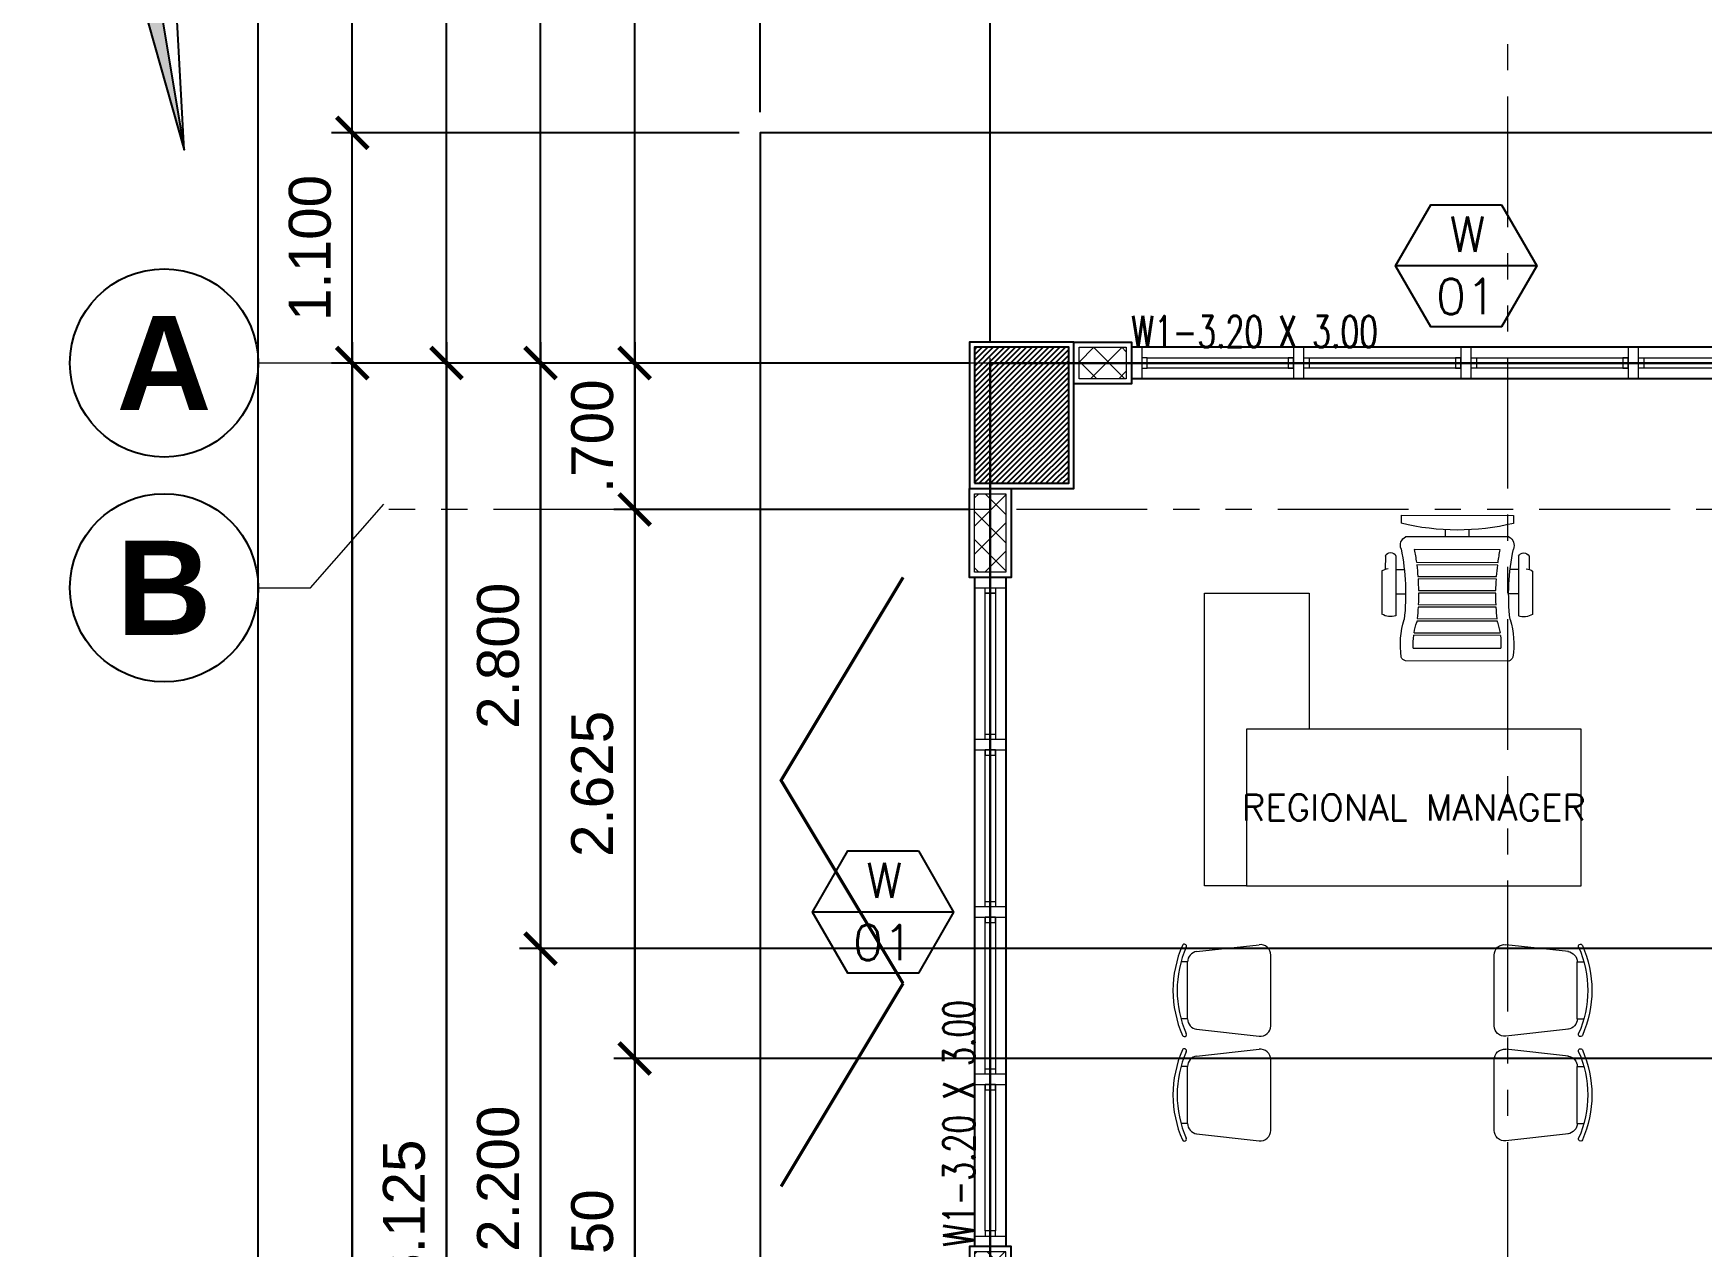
# Model space of a CAD drawing. Header units: metres. Extents: x -12400 to 1, y 0 to 106422.
# Drawn here: x -12056.49 to -12048.51, y 106402.85 to 106408.65 of the extents above; entities that cross this region are included whole.
import ezdxf
from ezdxf.enums import TextEntityAlignment as Align

# ---------------------------------------------------------------- set-up
doc = ezdxf.new("R2010")
doc.units = ezdxf.units.M
doc.header["$PDMODE"] = 35
doc.linetypes.add('CENTER', pattern=[2, 1.25, -0.25, 0.25, -0.25])
doc.linetypes.add('PHANTOM2', pattern=[1.25, 0.625, -0.125, 0.125, -0.125, 0.125, -0.125])
for name, color, linetype, lineweight in [('.3', 6, 'Continuous', 30), ('0.1', 1, 'Continuous', 9), ('0.20', 2, 'Continuous', 20), ('A-DIM-100', 8, 'Continuous', 0), ('DIM 001', 251, 'Continuous', 13), ('FIXTURE 0005', 159, 'Continuous', 5), ('FURN', 8, 'Continuous', 5), ('FURN 0009', 49, 'Continuous', 9), ('HATCH', 250, 'Continuous', 5)]:
    doc.layers.add(name, color=color, linetype=linetype, lineweight=lineweight)
for name, color, linetype in [('1AR', 1, 'Continuous'), ('AR-WALL', 7, 'Continuous'), ('FIXTURE', 35, 'Continuous'), ('LABEL', 143, 'Continuous'), ('NORTH', 2, 'Continuous'), ('S-GRID', 155, 'Continuous'), ('SCH-WIND', 181, 'Continuous'), ('stone', 15, 'Continuous'), ('txt', 2, 'Continuous'), ('WALL', 7, 'Continuous'), ('WINDOW', 1, 'Continuous')]:
    doc.layers.add(name, color=color, linetype=linetype)
doc.layers.add('GUIDE 001', color=214, linetype='Continuous', lineweight=0, plot=False)
doc.layers.add('GUIDELINES', color=206, linetype='Continuous', plot=False)
doc.styles.add('Arial-Bold', font='arial.ttf')
doc.styles.add('DIMTXT-100', font='arial.ttf')
doc.styles.add('sans serif', font='sanssb__.ttf')
doc.styles.add('simplex', font='simplex.shx')
doc.styles.add('swis721', font='swiss.ttf')
doc.styles.add('T-0.15', font='romans.shx', dxfattribs={"height": 0.15})
doc.styles.add('T.25', font='romans.shx', dxfattribs={"height": 0.2})
doc.dimstyles.new('D-100', dxfattribs={"dimtxt": 0.2, "dimasz": 0.15, "dimexe": 0.1, "dimexo": 0.1, "dimgap": 0.1, "dimtad": 1, "dimdec": 3, "dimzin": 4, "dimdsep": 46, "dimtxsty": 'DIMTXT-100', "dimblk": 'ARCHTICK', "dimcen": 0.2, "dimdle": 0.1, "dimclrd": 8, "dimclre": 8, "dimclrt": 2, "dimadec": 0, "dimazin": 1, "dimtfac": 1, "dimtdec": 3, "dimtofl": 0, "dimtmove": 2, "dimatfit": 3, "dimfxl": 1, "dimarcsym": 0})
doc.dimstyles.new('DIM 200', dxfattribs={"dimtxt": 200, "dimasz": 1, "dimexe": 0, "dimexo": 40, "dimgap": 50, "dimtad": 1, "dimtoh": 1, "dimdec": 0, "dimlfac": 2, "dimtxsty": 'swis721', "dimblk": 'CIR', "dimcen": 0, "dimclrd": 155, "dimclre": 155, "dimclrt": 4, "dimadec": 0, "dimazin": 0, "dimtfac": 1, "dimtdec": 0, "dimtix": 1, "dimtmove": 1, "dimatfit": 3, "dimldrblk": 'CIR', "dimfxl": 0, "dimarcsym": 0})

# ---------------------------------------------------------------- blocks, each defined once
blk = doc.blocks.new('A$C733A0F96')
at = {"layer": 'NORTH'}
h = blk.add_hatch(color=2, dxfattribs=at)
h.paths.add_polyline_path([(-0.5508485678180364, 0.7815170651542758), (-0.01428516184699902, -0.06234294182127087), (0.01428516184665796, 0.06234294182115718)])
h.paths.add_polyline_path([(-0.1385232690122393, -0.03468624773086049), (-0.7737591681249114, -0.5452500071954773), (-0.01428516184699902, -0.06234294182149824)])
h.paths.add_polyline_path([(-0.01428516184699902, -0.06234294182127087), (-0.04222121648376742, -0.1878359793618074), (0.522278244124152, -0.9062029487967038)])
h.paths.add_polyline_path([(0.7451888444309702, 0.4205641235528219), (-0.01428516184699902, -0.06234294182149824), (0.1107459988752453, -0.08936222797228766)])
blk.add_hatch(color=2, dxfattribs=at).paths.add_polyline_path([(0.522278244124152, -0.9062029487967038), (-0.01428516184699902, -0.06234294182149824), (-0.04222121648376742, -0.1878359793618074)])
at = {"layer": 'NORTH', "color": 2}
for p, q in [((0.522278244124152, -0.9062029487967038), (-0.5508485678180364, 0.7815170651542758)), ((0.7451888444309702, 0.4205641235528219), (-0.7737591681249114, -0.5452500071954773)), ((0.01428516184665796, 0.06234294182115718), (-0.01428516184699902, -0.06234294182149824)), ((-0.01428516184699902, -0.06234294182149824), (-0.1385232690122393, -0.03468624773086049)), ((-0.04194185593746624, -0.1865810489864543), (-0.01428516184699902, -0.06234294182149824)), ((-0.01428516184699902, -0.06234294182149824), (0.1107459988752453, -0.08936222797228766))]:
    blk.add_line(p, q, dxfattribs=at)
at = {"layer": 'NORTH', "color": 8}
for p, q in [((0.01365089278971254, 0.06315009571926566), (0.1378188954369648, 0.6209317875207034)), ((-0.1385232690122393, -0.03468624773086049), (-0.6292324182551852, 0.07455070973423972)), ((0.6006620945610166, -0.1992365933770088), (0.1099529453182981, -0.08999963591168125)), ((-0.1663892191309628, -0.7456176711634726), (-0.04194185593746624, -0.1865810489864543))]:
    blk.add_line(p, q, dxfattribs=at)
at = {"layer": 'NORTH', "color": 1}
for p, q in [((-0.05065626522156208, 0.1449856711934672), (-0.1013706690492313, 0.4340763511510204)), ((0.1040432164921299, 0.1063340136561237), (0.2751575338401153, 0.3502572592371962)), ((-0.1866068838793353, 0.058542272539853), (-0.385625342799699, 0.1981554842968762)), ((0.4324922018280972, 0.01603401466047671), (0.1886582559314434, -0.02674112150373276)), ((-0.2172285796252709, -0.09794476213880898), (-0.4610625255223226, -0.1407198983034732)), ((0.3570550191057009, -0.3228413679395317), (0.1580365601853941, -0.1832281561823947)), ((-0.3037278575339997, -0.4749431428798516), (-0.1326135401860142, -0.2310198972985518)), ((0.07280034535534696, -0.5587622347937895), (0.02208594152767773, -0.2696715548362363))]:
    blk.add_line(p, q, dxfattribs=at)
at = {"layer": 'NORTH', "color": 2}
for points in [[(0.01428516184665796, 0.06234294182115718), (-0.5508485678180364, 0.7815170651542758)], [(-0.5508485678180364, 0.7815170651542758), (-0.1393163225690728, -0.03532365567025408)], [(0.7451888444309702, 0.4205641235528219), (0.01428516184665796, 0.06234294182115718)], [(0.1107459988752453, -0.08936222797228766), (0.7451888444309702, 0.4205641235528219)], [(-0.1393163225690728, -0.03532365567025408), (-0.7737591681249114, -0.5452500071954773), (-0.04285548554059915, -0.1870288254638126)], [(-0.04285548554059915, -0.1870288254638126), (0.522278244124152, -0.9062029487967038), (0.1107459988752453, -0.08936222797228766)]]:
    blk.add_lwpolyline(points, dxfattribs=at)
at = {"layer": 'NORTH', "color": 8}
for points in [[(0.1378188954369648, 0.6209317875207034), (-0.02851790205050975, 0.116812980217901)], [(0.07435250564464013, 0.09178238150582274), (0.1378188954369648, 0.6209317875207034)], [(-0.169468517940345, 0.02452473114703935), (-0.6292324182551852, 0.07455070973423972), (-0.1897277870589846, -0.07584130724842453)], [(0.6006620945610166, -0.1992365933770088), (0.1611574633649866, -0.04884457639434459)], [(0.140898194246347, -0.1492106147896948), (0.6006620945610166, -0.1992365933770088)], [(-0.1029228293383539, -0.2164682651482508), (-0.1663892191309628, -0.7456176711634726), (-5.242164354513079e-05, -0.2414988638604427)]]:
    blk.add_lwpolyline(points, dxfattribs=at)
at = {"layer": 'NORTH', "color": 1}
for points in [[(-0.0198186460502825, 0.1431779134468343), (-0.1013706690492313, 0.4340763511510204)], [(-0.1013706690492313, 0.4340763511510204), (-0.08299151060128906, 0.1861346427162971)], [(0.2751575338401153, 0.3502572592371962), (0.07790761696423942, 0.121423031450945)], [(0.1509849644244809, 0.1293405038647961), (0.2751575338401153, 0.3502572592371962)], [(-0.2079053395213464, 0.1008170786096798), (-0.385625342799699, 0.1981554842968762), (-0.1913082957551637, 0.02690107312741929)], [(0.1838787245480376, -0.05661945760175513), (0.4324922018280972, 0.01603401466047671)], [(0.4324922018280972, 0.01603401466047671), (0.2256425438730503, 0.002984586880984352)], [(-0.212449048242263, -0.0680664260409003), (-0.4610625255223226, -0.1407198983034732), (-0.2542128675670483, -0.1276704705237535)], [(0.3570550191057009, -0.3228413679395317), (0.1627379720612794, -0.151586956769961)], [(-0.1795552881183653, -0.2540263875074515), (-0.3037278575339997, -0.4749431428798516), (-0.1064779406582943, -0.2461089150936004)], [(0.1793350158275757, -0.2255029622522216), (0.3570550191057009, -0.3228413679395317)], [(-0.008751677643829225, -0.2678637970896034), (0.07280034535534696, -0.5587622347937895), (0.05442118690740472, -0.3108205263588388)]]:
    blk.add_lwpolyline(points, dxfattribs=at)
at = {"layer": 'txt', "color": 6, "style": 'Arial-Bold'}
blk.add_text('N', height=0.1769230769230668, rotation=32.45000000000407, dxfattribs=at).set_placement((-0.6434994328162134, 0.7574688542049444))
blk = doc.blocks.new('nl')
at = {"layer": 'LABEL'}
for radius, start, end in [(0.3846153846153885, 101.7315174867462, 113.1670808695774), (0.3846153846153885, 82.1730568490858, 98.1684825132466), (0.3461538461538496, 83.34763721069251, 97.33041251411998), (0.3846153846153885, 56.73151748673867, 72.72694315092302), (0.3461538461538496, 102.5695874858896, 111.4549301027216), (0.3461538461538496, 57.56958748588059, 71.55236278930865), (0.3846153846153885, 131.7329191304383, 143.8068157934049), (0.3846153846153885, 41.08553273837806, 53.16848251325123), (0.3461538461538496, 133.4450698973046, 142.969736036962), (0.3461538461538496, 42.79553889252301, 52.33041251410533), (0.3846153846153885, 146.0931842066067, 163.3687717834555), (0.3461538461538496, 146.9302639630555, 162.1956046138371), (0.3461538461538496, 11.93026396304215, 22.10446110746869), (0.3846153846153885, 11.09318420658847, 23.81446726161079), (0.3846153846153885, 171.5312282165632, 188.8068157934104), (0.3461538461538496, 172.7043953861962, 187.9697360369531), (0.3461538461538496, 352.704395386162, 7.969736036935709), (0.3846153846153885, 351.5312282165465, 8.806815793393044), (0.3846153846153885, 191.0931842066142, 203.8144672616203), (0.3461538461538496, 191.9302639630679, 202.104461107486), (0.3461538461538496, 326.9302639630438, 342.1956046138197), (0.3846153846153885, 326.0931842065973, 343.3687717834381), (0.3461538461538496, 313.4450698972837, 322.9697360369316), (0.3461538461538496, 222.7955388925407, 232.3304125141172), (0.3846153846153885, 311.7329191304264, 323.8068157933812), (0.3846153846153885, 221.08553273839, 233.168482513258), (0.3461538461538496, 237.5695874858959, 251.5523627893087), (0.3846153846153885, 236.7315174867575, 252.726943150923), (0.3461538461538496, 282.5695874858896, 291.4549301027098), (0.3461538461538496, 263.3476372106967, 277.3304125141116), (0.3846153846153885, 281.7315174867462, 293.1670808695547), (0.3846153846153885, 262.1730568490858, 278.1684825132424)]:
    blk.add_arc((-0.0007765611015315699, 0.0001678151786563831), radius, start, end, dxfattribs=at)
blk.add_blockref('A$C733A0F96', (0.01350860074518323, 0.06251075700026831))
blk = doc.blocks.new('CIR')
at = {"color": 4}
blk.add_circle((0, 0), 50, dxfattribs=at)
blk = doc.blocks.new('grid_designation')
blk.add_circle((0, 500), 500)
at = {"color": 3, "style": 'sans serif'}
blk.add_attdef('A', text='', height=471, dxfattribs=at).set_placement((0, 500), align=Align.MIDDLE_CENTER)
blk = doc.blocks.new('exec chair new')
at = {"layer": 'FIXTURE 0005', "color": 1}
for p, q in [((-437.3796163777588, 292.3302099389839), (-437.3148235332919, 252.0114380631712)), ((-321.0047666471219, 292.5172259910614), (-320.9294989808695, 245.6802659817622)), ((-531.8347148144385, -206.1860170969157), (-532.7597243523924, 204.4893468059017)), ((-471.4434857921442, 194.4838966660318), (-470.8159159895731, -196.0352094233385)), ((-458.5685081313131, -194.4123491338687), (-459.1909252855694, 192.9004081770545)), ((-404.1395699501736, 187.4693703543162), (-403.5348926013103, -188.8044031847967)), ((-391.2862844731426, -187.9284374271519), (-391.8882097139722, 186.6327763970476)), ((-336.8422077192226, 184.5329723382019), (-336.2473156024935, -185.6517252415651)), ((-323.9975222981302, -185.5132615344482), (-324.5920326592168, 184.4338804313447)), ((-269.5513456425397, 185.6414384562522), (-268.9532384491758, -186.5439114326728)), ((-256.7022620419739, -187.1416594002512), (-257.3023536856053, 186.278558224265)), ((-202.2670012199087, 190.8056579256081), (-201.652643642039, -191.4918509752024)), ((-189.4004732995527, -192.8325513890013), (-190.0192031980259, 192.1857301399577)), ((-134.9974703920307, 205.1879623727873), (-134.3372352401493, -205.6578754952061)), ((-122.0843597321073, -207.4373806825606), (-122.7503775359364, 207.0068393605179)), ((-61.58653106854763, 209.3646411830559), (-60.91325115168002, -209.5985884784022)), ((-627.4056042175507, 56.62096939311596), (-593.9742343731923, 56.67469408380566)), ((-593.789274455863, -58.42068063927582), (-627.2452619221294, -58.47444489080226)), ((-436.4380585009931, -293.5748781400616), (-436.5025353141828, -253.452763476118)), ((-320.0632087703561, -293.3878620881005), (-320.1381604055641, -246.7475592906121))]:
    blk.add_line(p, q, dxfattribs=at)
for centre, radius, start, end in [((-321.6504699216457, 1305.342400013295), 1120.912379297469, 259.1442517558552, 262.3203097065433), ((-321.6504699195502, 1305.342400013353), 1120.912379297809, 262.9518148943812, 265.779729286597), ((-321.6504699223442, 1305.342400013003), 1120.912379297299, 266.4074228026509, 269.2234458954215), ((-321.650469923974, 1305.342400015623), 1120.912379300001, 269.849640943492, 272.664022466222), ((-321.6504699200159, 1305.342400016496), 1120.91237930068, 273.2909829566686, 276.1139187442762), ((-321.650469922577, 1305.342400006193), 1120.912379290708, 276.7439336867199, 276.9880302064944), ((-79.19251240196172, -128.4237705672858), 338.2469241420289, 99.49624101693685, 108.2783328983226), ((-79.19251240219455, -128.4237705679261), 338.2469241426945, 87.01636761834415, 97.39883005687486), ((-317.4533519340912, -1306.406537405972), 1120.912379296282, 97.86384041670651, 101.0260995436973), ((-317.4533519350225, -1306.406537405099), 1120.912379295226, 94.40442083170485, 97.23233521852187), ((-317.4533519296674, -1306.406537408417), 1120.912379299008, 90.960704219184, 93.77672732028022), ((-317.4533519319957, -1306.406537409232), 1120.912379299589, 87.52012764986833, 90.33450917427915), ((-317.4533519352553, -1306.406537410512), 1120.912379301087, 84.0702313734272, 86.8931671628504), ((-317.4533519471297, -1306.40653740603), 1120.91237929814, 83.19611991088694, 83.44021643481749), ((-79.60480038903188, 128.1314926201012), 338.2469241420765, 251.9058172196837, 260.687909101578), ((-79.60480038856622, 128.1314926204504), 338.2469241425877, 262.7853200608832, 273.167782501461)]:
    blk.add_arc(centre, radius, start, end, dxfattribs=at)
at = {"layer": 'FURN 0009', "color": 1}
for p, q in [((-501.580908647622, 342.7878322619945), (-438.7787566183833, 342.8631794046378)), ((-430.8730610114289, 359.436872324557), (-223.7019078877056, 359.7697993379552)), ((-696.6225652744761, 267.5184686643188), (-658.2542432729388, 267.5801271077944)), ((-696.6225652744761, 267.5184686643188), (-695.7594189933734, -269.5932800436276)), ((-592.9910391935846, -247.844048930041), (-594.10315190244, 245.8992831559735)), ((-501.3976674381411, 292.2259586223518), (-488.2228221838595, 292.2485054120189)), ((-488.2228221838595, 292.2485054120189), (-216.2934815745102, 292.6854997611954)), ((0.3967155845602974, -246.864993805124), (-0.3967155845602974, 246.8649938050658)), ((-695.7594189933734, -269.5932800436276), (-657.3910969918361, -269.5316216000356)), ((-500.4561139753787, -293.676382682519), (-487.293088876293, -293.6566029029782)), ((-487.293088876293, -293.6566029029782), (-215.3507292274153, -293.2195876321057)), ((-500.47684734629, -344.2385841121431), (-437.6747775214026, -344.1120834695175)), ((-429.7158545603743, -360.6602817199891), (-222.5454588964349, -360.3273559238878))]:
    blk.add_line(p, q, dxfattribs=at)
for centre, radius, start, end in [((-489.8191351433052, 317.5496278101928), 27.84477222274555, 114.9871850643485, 245.4280750621451), ((-361.9784822285874, 318.1131449962268), 80.33824186901026, 149.0434850591644, 171.5599908319555), ((-292.4640729896491, 318.2248556485865), 80.33814595607413, 341.4641326196314, 31.14067505549705), ((-1769.876738381921, -2.762834077700973), 1144.023925212843, 346.5153750595096, 13.66877505924253), ((-552.6972678009188, 224.5205601174966), 46.31664645502229, 67.90974597757898, 152.5103366510244), ((-321.65046992118, 1305.342400014051), 1059.662379298712, 258.3694221904998, 276.678956857362), ((-79.19251240196172, -128.423770567344), 399.4969241418621, 81.29484794000334, 107.3619824414751), ((-26.25249219161924, 241.0736288817716), 26.48841191117412, 12.54683024843467, 73.49863263114054), ((-551.9727398761315, -226.332869047008), 46.31664645502229, 207.6738134708332, 292.2744041399243), ((-317.453351932927, -1306.406537407951), 1059.662379298712, 83.50519326346712, 101.8147279240579), ((-488.7962506945478, -318.9627074354212), 27.84470828078815, 114.7559250616315, 245.1971750633057), ((-291.4397231076146, -319.0004309878568), 80.3379541302019, 329.0433750615521, 18.71765838978559), ((-79.60480038810056, 128.1314926199848), 399.4969241418621, 252.822167676961, 278.8893021804622), ((-25.47748144145589, -241.1938480800018), 26.48841191117412, 286.6855174897377, 347.6373198688418), ((-360.9547717653913, -319.1121426676982), 80.3379541302019, 188.6355434219577, 211.140775055775)]:
    blk.add_arc(centre, radius, start, end, dxfattribs=at)
blk = doc.blocks.new('new big desk')
at = {"color": 2, "lineweight": 0}
blk.add_lwpolyline([(0, 0.7999999999999545), (0, -0.7999999999999545), (0.75, -0.8000000000000682), (0.75, 0.7999999999999545)], close=True, dxfattribs=at)
at = {"color": 1, "lineweight": 0}
blk.add_lwpolyline([(0.7499999999999432, -0.8000000000000682), (0.75, -0.9999999999768079), (-0.6499999999999773, -0.9999999999766942), (-0.6499999999999773, -0.4999999999766942), (0, -0.4999999999768079)], dxfattribs=at)
at = {"lineweight": 0, "xscale": -0.001000000000000001, "yscale": 0.001000000000000001, "zscale": 0.001, "rotation": 180}
blk.add_blockref('exec chair new', (-0.3255941465431533, 0.2067504239904565), dxfattribs=at)
blk = doc.blocks.new('A$C2C7C7224')
at = {"layer": 'FURN', "color": 15}
for p, q in [((-0.3555215763035449, 0.1854976026326085), (-0.05552157630336296, 0.2188309359663663)), ((0, -0.1691367492320524), (0, 0.1691367492320524)), ((-0.3973658536583571, 0.1360960988255329), (-0.4289992016531414, 0.1360960988257602)), ((-0.3973658536581297, -0.1355107329731027), (-0.3973658536583571, 0.1360960988255329)), ((-0.3973658536581297, -0.1355107329731027), (-0.4289992016533688, -0.1355107329731027)), ((-0.3555215763035449, -0.1854976026323811), (-0.05552157630336296, -0.2188309359663663))]:
    blk.add_line(p, q, dxfattribs=at)
for centre, radius, start, end in [((0.06388414634193396, 0.0002926829255329721), 0.5312499999999993, 156.127302469018, 203.8726975308828), ((0.06388414634193396, 0.0002926829255329721), 0.51125, 156.127302469018, 203.8726975308828), ((-0.4127713048060286, 0.2112456241026166), 0.009999999999999969, 336.127302469018, 156.127302469018), ((-0.3473658536590847, 0.1360960988257602), 0.05, 96.34019174568225, 179.9999999996873), ((-0.0499999999992724, 0.1691367492322797), 0.05, 359.9999999996874, 96.34019174568225), ((-0.3473658536590847, -0.1355107329728753), 0.05, 179.9999999996873, 263.6598082537934), ((-0.4127713048069381, -0.210660258249959), 0.009999999999999969, 203.8726975308828, 23.87269753088284), ((-0.0499999999992724, -0.1691367492329618), 0.05, 263.6598082537934, 359.9999999996874)]:
    blk.add_arc(centre, radius, start, end, dxfattribs=at)
blk = doc.blocks.new('A$C1B753C5A')
at = {"layer": 'WALL'}
h = blk.add_hatch(dxfattribs=at)
h.set_pattern_fill('ANSI31', color=250, scale=0.15)
h.set_pattern_definition([(45, (-1494.388102653662, 303.0677240852394), (-0.01325825214724777, 0.01325825214724777), [])])
h.paths.add_polyline_path([(0.4750000000001364, 0.6749999999999545), (0.02500000000009089, 0.6749999999999545), (0.02500000000009095, 0.02499999999997721), (0.4750000000001364, 0.02499999999997721)])
at = {"color": 7}
blk.add_lwpolyline([(0, 0), (0.5000000000002274, 0), (0.5000000000002274, 0.6999999999999318), (0, 0.6999999999999318)], close=True, dxfattribs=at)
at = {"layer": 'stone', "color": 5}
blk.add_lwpolyline([(0.02500000000009095, 0.02499999999997726), (0.4750000000001364, 0.02499999999997726), (0.4750000000001364, 0.6749999999999545), (0.02500000000009095, 0.6749999999999545)], close=True, dxfattribs=at)
blk = doc.blocks.new('COLUMNS2F')
blk.add_blockref('A$C1B753C5A', (-12163.05441529414, 106343.6499565114))
blk = doc.blocks.new('*U1765')
at = {"layer": 'HATCH'}
h = blk.add_hatch(dxfattribs=at)
h.set_pattern_fill('ANSI37', color=256, scale=0.03, angle=-180)
h.set_pattern_definition([(225, (-0.6624999999845038, 0), (0.06735192090801863, -0.06735192090801868), []), (314.9999999999999, (-0.6624999999845038, 0), (0.06735192090801868, 0.06735192090801861), [])])
h.paths.add_polyline_path([(0.02500000000873115, 0.1749999999883585), (0.02500000000873115, 0.02499999999417923), (0.4000000000209532, 0.02499999999417923), (0.4000000000209532, 0.1749999999883585)])
blk.add_lwpolyline([(0, 0.1999999999825377), (0, 0), (0.4250000000151324, 0), (0.4250000000151324, 0.1999999999825377)], close=True)
blk.add_lwpolyline([(0.02500000000873115, 0.1749999999883585), (0.02500000000873115, 0.02499999999417923), (0.4000000000209532, 0.02499999999417923), (0.4000000000209532, 0.1749999999883585)], close=True, dxfattribs=at)
blk = doc.blocks.new('*U1777')
at = {"layer": 'HATCH'}
h = blk.add_hatch(dxfattribs=at)
h.set_pattern_fill('ANSI37', color=256, scale=0.03, angle=-180)
h.set_pattern_definition([(225, (-0.8125000000049447, 0), (0.06735192090801863, -0.06735192090801868), []), (314.9999999999999, (-0.8125000000049447, 0), (0.06735192090801868, 0.06735192090801861), [])])
h.paths.add_polyline_path([(0.02500000000873115, 0.1749999999883585), (0.02500000000873115, 0.02499999999417923), (0.2500000000005122, 0.02499999999417923), (0.2500000000005122, 0.1749999999883585)])
blk.add_lwpolyline([(0, 0.1999999999825377), (0, 0), (0.2749999999946914, 0), (0.2749999999946914, 0.1999999999825377)], close=True)
blk.add_lwpolyline([(0.02500000000873115, 0.1749999999883585), (0.02500000000873115, 0.02499999999417923), (0.2500000000005122, 0.02499999999417923), (0.2500000000005122, 0.1749999999883585)], close=True, dxfattribs=at)
blk = doc.blocks.new('A$C0f6df39a')
at = {"layer": '.3', "color": 3}
for points in [[(0.749999999998181, 0.0749999999825377), (0.0750000000007276, 0.07499999999708962)], [(1.549999999999272, 0.0749999996914994), (0.8500000000003638, 0.07499999996798579)], [(2.350000000000364, 0.07499999956053216), (1.650000000001455, 0.0749999996914994)], [(3.125, 0.0749999995023245), (2.450000000002547, 0.07499999956053216)]]:
    blk.add_lwpolyline(points, dxfattribs=at)
at = {"layer": '0.20'}
for points in [[(0, 0.1500000000087311), (0.0499999999992724, 0.1500000000087311), (0.0499999999992724, 0), (0, 0)], [(0.0750000000007276, 0.1000000000058208), (0.0499999999992724, 0.1000000000058208), (0.0499999999992724, 0.05000000000291038), (0.0750000000007276, 0.05000000000291038)], [(0.7749999999996362, 0.09999999980209395), (0.749999999998181, 0.09999999980209395), (0.749999999998181, 0.04999999979918357), (0.7749999999996362, 0.04999999979918357)], [(0.8249999999989086, 0.1499999998777639), (0.7749999999996362, 0.1499999998777639), (0.7749999999996362, -1.309672370553017e-10), (0.8249999999989086, -1.309672370553017e-10)], [(0.8249999999989086, 0.09999999980209395), (0.8500000000003638, 0.09999999980209395), (0.8500000000003638, 0.04999999979918357), (0.8249999999989086, 0.04999999979918357)], [(1.575000000000728, 0.09999999967112672), (1.549999999999272, 0.09999999967112672), (1.549999999999272, 0.04999999966821633), (1.575000000000728, 0.04999999966821633)], [(1.625, 0.1499999997467967), (1.575000000000728, 0.1499999997467967), (1.575000000000728, -2.619344741106033e-10), (1.625, -2.619344741106033e-10)], [(1.625, 0.09999999967112672), (1.650000000001455, 0.09999999967112672), (1.650000000001455, 0.04999999966821633), (1.625, 0.04999999966821633)], [(2.375000000001819, 0.0999999995547114), (2.350000000000364, 0.0999999995547114), (2.350000000000364, 0.04999999955180101), (2.375000000001819, 0.04999999955180101)], [(2.425000000001091, 0.1499999996303814), (2.375000000001819, 0.1499999996303814), (2.375000000001819, -3.783497959375381e-10), (2.425000000001091, -3.783497959375381e-10)], [(2.425000000001091, 0.0999999995547114), (2.450000000002547, 0.0999999995547114), (2.450000000002547, 0.04999999955180101), (2.425000000001091, 0.04999999955180101)], [(3.125, 0.09999999949650373), (3.150000000001455, 0.09999999949650373), (3.150000000001455, 0.04999999949359335), (3.125, 0.04999999949359335)], [(3.200000000000728, 0.1499999994994141), (3.150000000001455, 0.1499999994994141), (3.150000000001455, -5.093170329928398e-10), (3.200000000000728, -5.093170329928398e-10)]]:
    blk.add_lwpolyline(points, close=True, dxfattribs=at)
at = {"layer": '0.20', "color": 8}
for points in [[(0.7749999999996362, 0.04999999998835847), (0.0750000000007276, 0.05000000000291038), (0.0750000000007276, 0.1000000000058208), (0.7749999999996362, 0.09999999999126885)], [(0.8249999999989086, 0.09999999997671694), (1.575000000000728, 0.09999999970023055)], [(1.625, 0.09999999970023055), (2.375000000001819, 0.0999999995547114)], [(2.425000000001091, 0.0999999995547114), (3.125, 0.09999999949650373), (3.125, 0.04999999949359335), (2.425000000001091, 0.04999999955180101)], [(1.575000000000728, 0.04999999969732016), (0.8249999999989086, 0.04999999997380655)], [(2.375000000001819, 0.04999999955180101), (1.625, 0.04999999969732016)]]:
    blk.add_lwpolyline(points, dxfattribs=at)
at = {"layer": 'WINDOW'}
for p, q in [((3.200000000000728, 0.1499999994994141), (0, 0.1500000000087311)), ((3.200000000000728, -5.093170329928398e-10), (0, 0))]:
    blk.add_line(p, q, dxfattribs=at)
at = {"layer": 'GUIDE 001', "style": 'simplex', "width": 0.7000000000000001}
blk.add_text('W1-3.20 X 3.00', height=0.15, dxfattribs=at).set_placement((0, 0.1500000000087311))
blk = doc.blocks.new('FP_3F')
at = {"layer": '1AR', "color": 1}
blk.add_lwpolyline([(10.20000000000073, 19.69999999998254), (10.20000000000073, 20.69999999998254), (0, 20.69999999998254), (0, 0), (10.20000000000255, 0), (10.19999999999709, 1.000000000130967)], dxfattribs=at)
at = {"layer": 'FIXTURE'}
blk.add_lwpolyline([(0.6833166986143624, 18.57500000001164, 0.015, 0.015, 0), (0.1000000000021828, 17.60419798681687, 0.015, 0.015, 0), (0.6833166986143624, 16.63339597360755, 0.015, 0.015, 0)], format="xyseb", dxfattribs=at)
at = {"layer": 'FIXTURE', "const_width": 0.015}
blk.add_lwpolyline([(0.6833166986143624, 16.63339597360755), (0.1000000000021828, 15.66259396041278)], dxfattribs=at)
at = {"layer": 'GUIDELINES'}
for points in [[(1.100000000000364, 19.60000000000582), (10.10000000000036, 19.60000000000582), (10.10000000000036, 18.90000000000873), (18.10000000000036, 18.90000000000873), (18.10000000000036, 19.60000000000582), (27.10000000000036, 19.60000000000582), (27.10000000000036, 1.100000000005821), (18.10000000000036, 1.100000000005821), (18.10000000000036, 2.100000000122236), (10.10000000000036, 2.100000000122236), (10.10000000000036, 1.100000000005821), (1.100000000000364, 1.100000000005821)], [(5.774999999999636, 19.60000000000582), (1.100000000000364, 19.60000000000582), (1.100000000000364, 11.47500000000582), (5.600000000000364, 11.47500000000582), (5.600000000000364, 14.60000000000582), (5.774999999999636, 14.60000000000582)]]:
    blk.add_lwpolyline(points, close=True, dxfattribs=at)
for name, p in [('COLUMNS2F', (12164.05441529414, -106324.6499565114)), ('A$C2C7C7224', (2.440971297428405, 16.60000000000582)), ('A$C2C7C7224', (2.440971297428405, 16.10000000000582))]:
    blk.add_blockref(name, p)
for name, p, xscale, rotation in [('*U1777', (1.5, 19.69999999999709), -1, 180), ('*U1765', (1.199999999982538, 19.0000000000291), -1.000000000000012, 90)]:
    blk.add_blockref(name, p, dxfattribs=dict(xscale=xscale, rotation=rotation))
for name, p, rotation in [('new big desk', (3.125, 17.85000000000582), 270), ('*U1765', (1.199999999982538, 14.94999999996799), 90)]:
    blk.add_blockref(name, p, dxfattribs=dict(rotation=rotation))
at = {"xscale": -1}
for p in [(3.509028702572323, 16.60000000000582), (3.509028702572323, 16.10000000000582)]:
    blk.add_blockref('A$C2C7C7224', p, dxfattribs=at)
at = {"layer": 'AR-WALL'}
blk.add_blockref('A$C0f6df39a', (1.774999999994179, 19.52500000000873), dxfattribs=at)
at = {"layer": 'AR-WALL', "rotation": 89.9999999908042}
blk.add_blockref('A$C0f6df39a', (1.174999998973362, 15.375), dxfattribs=at)
at = {"layer": '0.1', "color": 2, "insert": (1.019365948719496, 20.89999999997963), "char_height": 0.22, "attachment_point": 5}
blk.add_mtext_dynamic_manual_height_columns('{\\Fx-hlvm1s|c0;\\W0.9;\\T0.9;\\C3;LN OF LEDGE}', width=5150.828219755791, gutter_width=1, heights=[0], dxfattribs=at)
at = {"layer": '0.1', "color": 2, "insert": (3.125, 17.47500000000582), "char_height": 0.125, "attachment_point": 5, "style": 'T.25'}
blk.add_mtext_dynamic_manual_height_columns('{\\C3;REGIONAL MANAGER}', width=1.704341994513925, gutter_width=1, heights=[0.537500000005815], dxfattribs=at)
blk = doc.blocks.new('_ArchTick')
at = {"color": 0, "linetype": 'ByBlock', "const_width": 0.15}
blk.add_lwpolyline([(-0.5, -0.5), (0.5, 0.5)], dxfattribs=at)
blk = doc.blocks.new('*D1934')
at = {"layer": 'DEFPOINTS', "color": 0, "transparency": 16777216}
for p in [(-12025.91296792571, 106411.3202236537), (-12051.91296792571, 106407.0702236537), (-12025.91296792571, 106407.0702236537)]:
    blk.add_point(p, dxfattribs=at)
at = {"layer": 'DIM 001', "color": 8, "lineweight": -2, "transparency": 16777216}
for p, q in [((-12051.91296792571, 106407.1702236537), (-12051.91296792571, 106411.4202236537)), ((-12025.91296792571, 106407.1702236537), (-12025.91296792571, 106411.4202236537)), ((-12052.01296792571, 106411.3202236537), (-12025.81296792571, 106411.3202236537))]:
    blk.add_line(p, q, dxfattribs=at)
at = {"layer": 'DIM 001', "color": 8, "lineweight": -2, "transparency": 16777216, "xscale": 0.15, "yscale": 0.15, "zscale": 0.15, "rotation": 180}
blk.add_blockref('_ArchTick', (-12051.91296792571, 106411.3202236537), dxfattribs=at)
at = {"layer": 'DIM 001', "color": 8, "lineweight": -2, "transparency": 16777216, "xscale": 0.15, "yscale": 0.15, "zscale": 0.15}
blk.add_blockref('_ArchTick', (-12025.91296792571, 106411.3202236537), dxfattribs=at)
at = {"layer": 'DIM 001', "color": 2, "transparency": 16777216, "insert": (-12038.91296792571, 106411.5223382512), "char_height": 0.2, "attachment_point": 5, "style": 'DIMTXT-100'}
blk.add_mtext('26.000', dxfattribs=at)
blk = doc.blocks.new('*D1935')
at = {"layer": 'DEFPOINTS', "color": 0, "transparency": 16777216}
for p in [(-12047.23796792571, 106410.8702236537), (-12051.91296792571, 106407.0702236537), (-12047.23796792571, 106407.0702236537)]:
    blk.add_point(p, dxfattribs=at)
at = {"layer": 'DIM 001', "color": 8, "lineweight": -2, "transparency": 16777216}
for p, q in [((-12051.91296792571, 106407.1702236537), (-12051.91296792571, 106410.9702236537)), ((-12047.23796792571, 106407.1702236537), (-12047.23796792571, 106410.9702236537)), ((-12052.01296792571, 106410.8702236537), (-12047.13796792571, 106410.8702236537))]:
    blk.add_line(p, q, dxfattribs=at)
at = {"layer": 'DIM 001', "color": 8, "lineweight": -2, "transparency": 16777216, "xscale": 0.15, "yscale": 0.15, "zscale": 0.15, "rotation": 180}
blk.add_blockref('_ArchTick', (-12051.91296792571, 106410.8702236537), dxfattribs=at)
at = {"layer": 'DIM 001', "color": 8, "lineweight": -2, "transparency": 16777216, "xscale": 0.15, "yscale": 0.15, "zscale": 0.15}
blk.add_blockref('_ArchTick', (-12047.23796792571, 106410.8702236537), dxfattribs=at)
at = {"layer": 'DIM 001', "color": 2, "transparency": 16777216, "insert": (-12049.57546792571, 106411.0723382512), "char_height": 0.2, "attachment_point": 5, "style": 'DIMTXT-100'}
blk.add_mtext('4.675', dxfattribs=at)
blk = doc.blocks.new('*D1953')
at = {"layer": 'DEFPOINTS', "color": 0, "transparency": 16777216}
for p in [(-12053.01296792571, 106411.3202236537), (-12053.01296792571, 106408.1702236537), (-12051.91296792571, 106407.0702236537)]:
    blk.add_point(p, dxfattribs=at)
at = {"layer": 'DIM 001', "color": 8, "lineweight": -2, "transparency": 16777216}
for p, q in [((-12053.01296792571, 106408.2702236537), (-12053.01296792571, 106411.4202236537)), ((-12051.91296792571, 106407.1702236537), (-12051.91296792571, 106411.4202236537)), ((-12051.81296792571, 106411.3202236537), (-12053.11296792571, 106411.3202236537))]:
    blk.add_line(p, q, dxfattribs=at)
at = {"layer": 'DIM 001', "color": 8, "lineweight": -2, "transparency": 16777216, "xscale": 0.15, "yscale": 0.15, "zscale": 0.15, "rotation": 180}
blk.add_blockref('_ArchTick', (-12053.01296792571, 106411.3202236537), dxfattribs=at)
at = {"layer": 'DIM 001', "color": 8, "lineweight": -2, "transparency": 16777216, "xscale": 0.15, "yscale": 0.15, "zscale": 0.15}
blk.add_blockref('_ArchTick', (-12051.91296792571, 106411.3202236537), dxfattribs=at)
at = {"layer": 'DIM 001', "color": 2, "transparency": 16777216, "insert": (-12052.46296792571, 106411.5223382512), "char_height": 0.2, "attachment_point": 5, "style": 'DIMTXT-100'}
blk.add_mtext('1.100', dxfattribs=at)
blk = doc.blocks.new('*D1954')
at = {"layer": 'DEFPOINTS', "color": 0, "transparency": 16777216}
for p in [(-12051.91296792572, 106407.0702236537), (-12054.96296792574, 106388.5702236538), (-12051.91296792572, 106388.5702236538)]:
    blk.add_point(p, dxfattribs=at)
at = {"layer": 'DIM 001', "color": 8, "lineweight": -2, "transparency": 16777216}
for p, q in [((-12054.96296792574, 106407.1702236538), (-12054.96296792574, 106388.4702236538)), ((-12052.01296792572, 106407.0702236537), (-12055.06296792574, 106407.0702236537)), ((-12052.01296792572, 106388.5702236538), (-12055.06296792574, 106388.5702236538))]:
    blk.add_line(p, q, dxfattribs=at)
at = {"layer": 'DIM 001', "color": 8, "lineweight": -2, "transparency": 16777216, "xscale": 0.15, "yscale": 0.15, "zscale": 0.15}
for p, rotation in [((-12054.96296792574, 106407.0702236537), 90), ((-12054.96296792574, 106388.5702236538), 270)]:
    blk.add_blockref('_ArchTick', p, dxfattribs=dict(at, rotation=rotation))
at = {"layer": 'DIM 001', "color": 2, "transparency": 16777216, "insert": (-12055.16508252325, 106397.8202236537), "char_height": 0.2, "attachment_point": 5, "rotation": 90, "style": 'DIMTXT-100'}
blk.add_mtext('18.500', dxfattribs=at)
blk = doc.blocks.new('*D1898')
at = {"layer": 'DEFPOINTS', "color": 0, "transparency": 16777216}
for p in [(-12054.96296792576, 106408.1702236538), (-12053.01296792572, 106408.1702236538), (-12051.91296792572, 106407.0702236537)]:
    blk.add_point(p, dxfattribs=at)
at = {"layer": 'DIM 001', "color": 8, "lineweight": -2, "transparency": 16777216}
for p, q in [((-12054.96296792576, 106406.9702236537), (-12054.96296792576, 106408.2702236538)), ((-12053.11296792572, 106408.1702236538), (-12055.06296792576, 106408.1702236538)), ((-12052.01296792572, 106407.0702236537), (-12055.06296792576, 106407.0702236537))]:
    blk.add_line(p, q, dxfattribs=at)
at = {"layer": 'DIM 001', "color": 8, "lineweight": -2, "transparency": 16777216, "xscale": 0.15, "yscale": 0.15, "zscale": 0.15}
for p, rotation in [((-12054.96296792576, 106408.1702236538), 90), ((-12054.96296792576, 106407.0702236537), 270)]:
    blk.add_blockref('_ArchTick', p, dxfattribs=dict(at, rotation=rotation))
at = {"layer": 'DIM 001', "color": 2, "transparency": 16777216, "insert": (-12055.16508252327, 106407.6202236537), "char_height": 0.2, "attachment_point": 5, "rotation": 90, "style": 'DIMTXT-100'}
blk.add_mtext('1.100', dxfattribs=at)
blk = doc.blocks.new('*D1899')
at = {"layer": 'DEFPOINTS', "color": 0, "transparency": 16777216}
for p in [(-12051.91296792572, 106407.0702236537), (-12054.51296792574, 106398.9452236537), (-12051.91296792572, 106398.9452236537)]:
    blk.add_point(p, dxfattribs=at)
at = {"layer": 'DIM 001', "color": 8, "lineweight": -2, "transparency": 16777216}
for p, q in [((-12054.51296792574, 106407.1702236538), (-12054.51296792574, 106398.8452236537)), ((-12052.01296792572, 106407.0702236537), (-12054.61296792574, 106407.0702236537)), ((-12052.01296792572, 106398.9452236537), (-12054.61296792574, 106398.9452236537))]:
    blk.add_line(p, q, dxfattribs=at)
at = {"layer": 'DIM 001', "color": 8, "lineweight": -2, "transparency": 16777216, "xscale": 0.15, "yscale": 0.15, "zscale": 0.15}
for p, rotation in [((-12054.51296792574, 106407.0702236537), 90), ((-12054.51296792574, 106398.9452236537), 270)]:
    blk.add_blockref('_ArchTick', p, dxfattribs=dict(at, rotation=rotation))
at = {"layer": 'DIM 001', "color": 2, "transparency": 16777216, "insert": (-12054.71508252325, 106403.0077236537), "char_height": 0.2, "attachment_point": 5, "rotation": 90, "style": 'DIMTXT-100'}
blk.add_mtext('8.125', dxfattribs=at)
blk = doc.blocks.new('*D1903')
at = {"layer": 'DEFPOINTS', "color": 0, "transparency": 16777216}
for p in [(-12051.91296792572, 106407.0702236537), (-12054.06296792574, 106404.2702236537), (-12044.71296792572, 106404.2702236537)]:
    blk.add_point(p, dxfattribs=at)
at = {"layer": 'DIM 001', "color": 8, "lineweight": -2, "transparency": 16777216}
for p, q in [((-12054.06296792574, 106407.1702236538), (-12054.06296792574, 106404.1702236537)), ((-12052.01296792572, 106407.0702236537), (-12054.16296792574, 106407.0702236537)), ((-12044.81296792572, 106404.2702236537), (-12054.16296792574, 106404.2702236537))]:
    blk.add_line(p, q, dxfattribs=at)
at = {"layer": 'DIM 001', "color": 8, "lineweight": -2, "transparency": 16777216, "xscale": 0.15, "yscale": 0.15, "zscale": 0.15}
for p, rotation in [((-12054.06296792574, 106407.0702236537), 90), ((-12054.06296792574, 106404.2702236537), 270)]:
    blk.add_blockref('_ArchTick', p, dxfattribs=dict(at, rotation=rotation))
at = {"layer": 'DIM 001', "color": 2, "transparency": 16777216, "insert": (-12054.26508252325, 106405.6702236537), "char_height": 0.2, "attachment_point": 5, "rotation": 90, "style": 'DIMTXT-100'}
blk.add_mtext('2.800', dxfattribs=at)
blk = doc.blocks.new('*D1904')
at = {"layer": 'DEFPOINTS', "color": 0, "transparency": 16777216}
for p in [(-12051.91296792572, 106407.0702236537), (-12053.61296792574, 106406.3702236538), (-12051.91296792572, 106406.3702236538)]:
    blk.add_point(p, dxfattribs=at)
at = {"layer": 'DIM 001', "color": 8, "lineweight": -2, "transparency": 16777216}
for p, q in [((-12053.61296792574, 106407.1702236538), (-12053.61296792574, 106406.2702236537)), ((-12052.01296792572, 106407.0702236537), (-12053.71296792574, 106407.0702236537)), ((-12052.01296792572, 106406.3702236538), (-12053.71296792574, 106406.3702236538))]:
    blk.add_line(p, q, dxfattribs=at)
at = {"layer": 'DIM 001', "color": 8, "lineweight": -2, "transparency": 16777216, "xscale": 0.15, "yscale": 0.15, "zscale": 0.15}
for p, rotation in [((-12053.61296792574, 106407.0702236537), 90), ((-12053.61296792574, 106406.3702236538), 270)]:
    blk.add_blockref('_ArchTick', p, dxfattribs=dict(at, rotation=rotation))
at = {"layer": 'DIM 001', "color": 2, "transparency": 16777216, "insert": (-12053.81508252323, 106406.7202236537), "char_height": 0.2, "attachment_point": 5, "rotation": 90, "style": 'DIMTXT-100'}
blk.add_mtext('.700', dxfattribs=at)
blk = doc.blocks.new('*D1905')
at = {"layer": 'DEFPOINTS', "color": 0, "transparency": 16777216}
for p in [(-12051.91296792572, 106406.3702236538), (-12053.61296792575, 106403.7452236537), (-12041.36296792571, 106403.7452236537)]:
    blk.add_point(p, dxfattribs=at)
at = {"layer": 'DIM 001', "color": 8, "lineweight": -2, "transparency": 16777216}
for p, q in [((-12053.61296792575, 106406.4702236538), (-12053.61296792575, 106403.6452236537)), ((-12052.01296792572, 106406.3702236538), (-12053.71296792575, 106406.3702236538)), ((-12041.46296792571, 106403.7452236537), (-12053.71296792575, 106403.7452236537))]:
    blk.add_line(p, q, dxfattribs=at)
at = {"layer": 'DIM 001', "color": 8, "lineweight": -2, "transparency": 16777216, "xscale": 0.15, "yscale": 0.15, "zscale": 0.15}
for p, rotation in [((-12053.61296792575, 106406.3702236538), 90), ((-12053.61296792575, 106403.7452236537), 270)]:
    blk.add_blockref('_ArchTick', p, dxfattribs=dict(at, rotation=rotation))
at = {"layer": 'DIM 001', "color": 2, "transparency": 16777216, "insert": (-12053.81508252326, 106405.0577236537), "char_height": 0.2, "attachment_point": 5, "rotation": 90, "style": 'DIMTXT-100'}
blk.add_mtext('2.625', dxfattribs=at)
blk = doc.blocks.new('*D1906')
at = {"layer": 'DEFPOINTS', "color": 0, "transparency": 16777216}
for p in [(-12041.36296792571, 106403.7452236537), (-12053.61296792575, 106401.7952236537), (-12042.88796792572, 106401.7952236537)]:
    blk.add_point(p, dxfattribs=at)
at = {"layer": 'DIM 001', "color": 8, "lineweight": -2, "transparency": 16777216}
for p, q in [((-12053.61296792575, 106403.8452236537), (-12053.61296792575, 106401.6952236537)), ((-12041.46296792571, 106403.7452236537), (-12053.71296792575, 106403.7452236537)), ((-12042.98796792572, 106401.7952236537), (-12053.71296792575, 106401.7952236537))]:
    blk.add_line(p, q, dxfattribs=at)
at = {"layer": 'DIM 001', "color": 8, "lineweight": -2, "transparency": 16777216, "xscale": 0.15, "yscale": 0.15, "zscale": 0.15}
for p, rotation in [((-12053.61296792575, 106403.7452236537), 90), ((-12053.61296792575, 106401.7952236537), 270)]:
    blk.add_blockref('_ArchTick', p, dxfattribs=dict(at, rotation=rotation))
at = {"layer": 'DIM 001', "color": 2, "transparency": 16777216, "insert": (-12053.81508252327, 106402.7702236537), "char_height": 0.2, "attachment_point": 5, "rotation": 90, "style": 'DIMTXT-100'}
blk.add_mtext('1.950', dxfattribs=at)
blk = doc.blocks.new('*D1910')
at = {"layer": 'DEFPOINTS', "color": 0, "transparency": 16777216}
for p in [(-12044.71296792572, 106404.2702236537), (-12054.06296792574, 106402.0702236537), (-12047.41296792572, 106402.0702236537)]:
    blk.add_point(p, dxfattribs=at)
at = {"layer": 'DIM 001', "color": 8, "lineweight": -2, "transparency": 16777216}
for p, q in [((-12054.06296792574, 106404.3702236538), (-12054.06296792574, 106401.9702236537)), ((-12044.81296792572, 106404.2702236537), (-12054.16296792574, 106404.2702236537)), ((-12047.51296792572, 106402.0702236537), (-12054.16296792574, 106402.0702236537))]:
    blk.add_line(p, q, dxfattribs=at)
at = {"layer": 'DIM 001', "color": 8, "lineweight": -2, "transparency": 16777216, "xscale": 0.15, "yscale": 0.15, "zscale": 0.15}
for p, rotation in [((-12054.06296792574, 106404.2702236537), 90), ((-12054.06296792574, 106402.0702236537), 270)]:
    blk.add_blockref('_ArchTick', p, dxfattribs=dict(at, rotation=rotation))
at = {"layer": 'DIM 001', "color": 2, "transparency": 16777216, "insert": (-12054.26508252325, 106403.1702236537), "char_height": 0.2, "attachment_point": 5, "rotation": 90, "style": 'DIMTXT-100'}
blk.add_mtext('2.200', dxfattribs=at)
blk = doc.blocks.new('W-TAG')
at = {"layer": 'SCH-WIND'}
blk.add_line((-0.2999999999883585, 1.4210854715202e-14), (0.2999999999883585, -1.4210854715202e-14), dxfattribs=at)
blk.add_lwpolyline([(-0.1500000000232831, 0.2598076211288429), (-0.3000000000465661, 1.4210854715202e-14), (-0.1500000000232831, -0.2598076211288429), (0.1499999999650754, -0.2598076211288429), (0.2999999999883585, -1.4210854715202e-14), (0.1499999999650754, 0.2598076211288429)], close=True, dxfattribs=at)
at = {"layer": 'SCH-WIND', "color": 2, "style": 'T-0.15'}
for tag, p in [('W-TAG', (-0.005861362880693832, 0.1346037882111908)), ('W-NO', (-1.4210854715202e-14, -0.1299038105644215))]:
    blk.add_attdef(tag, text='', height=0.15, dxfattribs=at).set_placement(p, align=Align.MIDDLE_CENTER)
blk = doc.blocks.new('GRID1')
at = {"color": 155, "linetype": 'PHANTOM2'}
blk.add_lwpolyline([(-12163.75441529414, 106406.7952236537), (-12163.50441529414, 106406.7952236537), (-12163.15441529414, 106407.1952236537)], dxfattribs=at)
at = {"layer": 'S-GRID', "color": 155, "linetype": 'CENTER'}
ref = blk.add_blockref('grid_designation', (-12164.20441529414, 106407.4202236537), dxfattribs=dict(at, xscale=0.0009000000000000002, yscale=0.0009000000000000002, zscale=0.0009000000000000002))
ref.add_attrib('A', 'A', dxfattribs={"layer": '0', "color": 3, "height": 0.45, "style": 'sans serif'}).set_placement((-12164.20441529414, 106407.8702236537), align=Align.MIDDLE_CENTER)
ref = blk.add_blockref('grid_designation', (-12164.20441529414, 106406.3452236537), dxfattribs=dict(at, xscale=0.0009000000000000002, yscale=0.0009000000000000002, zscale=0.0009000000000000002))
ref.add_attrib('A', 'B', dxfattribs={"layer": '0', "color": 3, "height": 0.45, "style": 'sans serif'}).set_placement((-12164.20441529414, 106406.7952236537), align=Align.MIDDLE_CENTER)
at = {"color": 6, "linetype": 'PHANTOM2'}
for points in [[(-12160.25441529414, 106384.7702236537), (-12160.25441529414, 106412.5702236537)], [(-12157.77941529414, 106384.7702236537), (-12157.77941529414, 106412.5702236537)], [(-12130.75441529413, 106407.8702236537), (-12163.75441529414, 106407.8702236537)], [(-12130.75441529413, 106407.1702236537), (-12163.15441529414, 106407.1702236537)]]:
    blk.add_leader(points, dimstyle='DIM 200', override={"dimasz": 0.002, "dimgap": 60, "dimtad": 0}, dxfattribs=at)

msp = doc.modelspace()

# ---------------------------------------------------------------- linework, layer by layer
at = {"layer": 'GUIDELINES'}
for points in [[(-12055.41296792572, 106411.7702236537), (-12022.41296792571, 106411.7702236537), (-12022.41296792571, 106383.9702236537), (-12055.41296792572, 106383.9702236537)], [(-12055.41296792572, 106411.7702236537), (-12022.41296792571, 106411.7702236537), (-12022.41296792571, 106383.9702236537), (-12055.41296792572, 106383.9702236537)], [(-12054.96296792572, 106411.3202236537), (-12022.86296792571, 106411.3202236537), (-12022.86296792571, 106384.4202236537), (-12054.96296792572, 106384.4202236537)], [(-12054.96296792572, 106411.3202236537), (-12022.86296792571, 106411.3202236537), (-12022.86296792571, 106384.4202236537), (-12054.96296792572, 106384.4202236537)], [(-12054.51296792572, 106410.8702236537), (-12023.31296792571, 106410.8702236537), (-12023.31296792571, 106384.8702236537), (-12054.51296792572, 106384.8702236537)], [(-12054.51296792572, 106410.8702236537), (-12023.31296792571, 106410.8702236537), (-12023.31296792571, 106384.8702236537), (-12054.51296792572, 106384.8702236537)], [(-12054.06296792571, 106410.4202236537), (-12023.76296792571, 106410.4202236537), (-12023.76296792571, 106385.3202236537), (-12054.06296792571, 106385.3202236537)], [(-12054.06296792571, 106410.4202236537), (-12023.76296792571, 106410.4202236537), (-12023.76296792571, 106385.3202236537), (-12054.06296792571, 106385.3202236537)], [(-12054.06296792571, 106410.4202236537), (-12023.76296792571, 106410.4202236537), (-12023.76296792571, 106385.3202236537), (-12054.06296792571, 106385.3202236537)], [(-12054.06296792571, 106410.4202236537), (-12023.76296792571, 106410.4202236537), (-12023.76296792571, 106385.3202236537), (-12054.06296792571, 106385.3202236537)], [(-12053.61296792571, 106409.9702236537), (-12024.21296792571, 106409.9702236537), (-12024.21296792571, 106385.7702236537), (-12053.61296792571, 106385.7702236537)], [(-12053.61296792571, 106409.9702236537), (-12024.21296792571, 106409.9702236537), (-12024.21296792571, 106385.7702236537), (-12053.61296792571, 106385.7702236537)]]:
    msp.add_lwpolyline(points, close=True, dxfattribs=at)

# ---------------------------------------------------------------- block references
at = {"color": 1}
msp.add_blockref('FP_3F', (-12053.01296792571, 106387.4702236537), dxfattribs=at)
at = {"layer": 'A-DIM-100'}
msp.add_blockref('GRID1', (108.3414473684243, -0.8000000000029104), dxfattribs=at)
msp.add_blockref('GRID1', (108.3414473684243, -0.8000000000029104), dxfattribs=at)
at = {"layer": 'NORTH', "xscale": 2.55789794541916, "yscale": 2.55789794541916, "zscale": 2.55789794541916, "rotation": 67.01636595447604}
msp.add_blockref('nl', (-12056.14452580359, 106410.3622980302), dxfattribs=at)
at = {"layer": 'SCH-WIND', "color": 2}
ref = msp.add_blockref('W-TAG', (-12049.63796792576, 106407.5349350853), dxfattribs=dict(at, xscale=-1.125000000042443, yscale=1.125000000042443, zscale=1.125000000042443))
ref.add_attrib('W-NO', '01', dxfattribs={"color": 2, "height": 0.1687500000063664, "style": 'T-0.15'}).set_placement((-12049.63796792576, 106407.3887932984), align=Align.MIDDLE_CENTER)
ref.add_attrib('W-TAG', 'W', dxfattribs={"color": 2, "height": 0.1687500000063664, "style": 'T-0.15'}).set_placement((-12049.63137389251, 106407.6863643471), align=Align.MIDDLE_CENTER)
ref = msp.add_blockref('W-TAG', (-12052.4254679263, 106404.4452236537), dxfattribs=dict(at, xscale=-1.125000000042443, yscale=1.125000000042443, zscale=1.125000000042443))
ref.add_attrib('W-NO', '01', dxfattribs={"color": 2, "height": 0.1687500000063664, "style": 'T-0.15'}).set_placement((-12052.4254679263, 106404.2990818668), align=Align.MIDDLE_CENTER)
ref.add_attrib('W-TAG', 'W', dxfattribs={"color": 2, "height": 0.1687500000063664, "style": 'T-0.15'}).set_placement((-12052.41887389305, 106404.5966529155), align=Align.MIDDLE_CENTER)

# ---------------------------------------------------------------- dimensions: what is measured, and where the dimension line sits
at = {"layer": 'DIM 001'}
for base, p2, picture, middle in [((-12053.01296792571, 106411.3202236537), (-12053.01296792571, 106408.1702236537), '*D1953', (-12052.46296792571, 106411.5223382512)), ((-12025.91296792571, 106411.3202236537), (-12025.91296792571, 106407.0702236537), '*D1934', (-12038.91296792571, 106411.5223382512)), ((-12047.23796792571, 106410.8702236537), (-12047.23796792571, 106407.0702236537), '*D1935', (-12049.57546792571, 106411.0723382512))]:
    dim = msp.add_linear_dim(base=base, p1=(-12051.91296792571, 106407.0702236537), p2=p2, dimstyle='D-100', dxfattribs=at)
    dim.commit()
    dim.dimension.update_dxf_attribs({"geometry": picture, "text_midpoint": middle})
for base, p1, p2, angle, picture, middle in [((-12054.96296792576, 106408.1702236538), (-12051.91296792571, 106407.0702236537), (-12053.01296792571, 106408.1702236537), 270, '*D1898', (-12055.16508252327, 106407.6202236537)), ((-12054.96296792574, 106388.5702236538), (-12051.91296792571, 106407.0702236537), (-12051.91296792571, 106388.5702236537), 90, '*D1954', (-12055.16508252325, 106397.8202236537)), ((-12054.51296792574, 106398.9452236537), (-12051.91296792571, 106407.0702236537), (-12051.91296792571, 106398.9452236537), 90, '*D1899', (-12054.71508252325, 106403.0077236537)), ((-12054.06296792574, 106404.2702236537), (-12051.91296792571, 106407.0702236537), (-12044.71296792571, 106404.2702236537), 90, '*D1903', (-12054.26508252325, 106405.6702236537)), ((-12053.61296792575, 106403.7452236537), (-12051.91296792571, 106406.3702236537), (-12041.36296792571, 106403.7452236537), 90, '*D1905', (-12053.81508252326, 106405.0577236537)), ((-12054.06296792574, 106402.0702236537), (-12044.71296792571, 106404.2702236537), (-12047.41296792571, 106402.0702236537), 90, '*D1910', (-12054.26508252325, 106403.1702236537)), ((-12053.61296792575, 106401.7952236537), (-12041.36296792571, 106403.7452236537), (-12042.88796792571, 106401.7952236537), 90, '*D1906', (-12053.81508252327, 106402.7702236537))]:
    dim = msp.add_linear_dim(base=base, p1=p1, p2=p2, angle=angle, dimstyle='D-100', dxfattribs=at)
    dim.commit()
    dim.dimension.update_dxf_attribs({"geometry": picture, "text_midpoint": middle})
dim = msp.add_linear_dim(base=(-12053.61296792574, 106406.3702236538), p1=(-12051.91296792571, 106407.0702236537), p2=(-12051.91296792571, 106406.3702236537), angle=90, dimstyle='D-100', dxfattribs=at)
dim.commit()
dim.dimension.update_dxf_attribs({"geometry": '*D1904', "text_midpoint": (-12053.81508252323, 106406.7202236537), "dimtype": 160})

doc.saveas('drawing.dxf')
